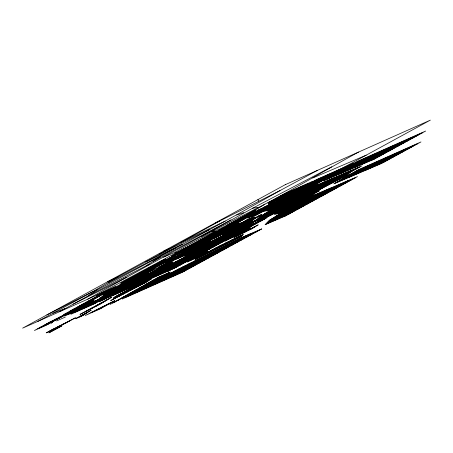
<?xml version="1.0" encoding="UTF-8"?>
<svg xmlns="http://www.w3.org/2000/svg" width="453" height="453" viewBox="0 0 453 453"><rect width="100%" height="100%" fill="white"/><g stroke="black" fill="none" stroke-linecap="round" stroke-linejoin="round"><path stroke-width="0.68" d="M96.614 295.226L174.994 253.397L175.815 251.942C204.739 234.484 236.585 222.389 264.994 204.127C296.613 187.519 327.202 169.099 358.578 152.061M174.994 253.397L245.107 218.329L249.586 213.737M37.899 321.353L92.667 291.743L118.777 276.381L145.741 261.93L220.016 220.86L280.045 190.56L317.564 170.311M59.785 311.613L88.584 295.611L97.248 289.852C158.595 257.536 219.637 224.609 280.045 190.56M88.584 295.611L146.846 265.452L160.215 256.777M87.74 299.173C142.265 268.074 197.746 238.674 252.61 208.216L331.738 166.812M201.596 244.971L219.898 234.546L161.608 265.622L157.021 268.561L167.978 263.102L201.596 244.971L194.665 248.023M161.619 269.643L152.248 274.948L169.439 265.554L161.2 269.829M284.937 202.468L277.927 206.296L278.55 207.389L292.202 200.662L307.27 192.531M316.488 188.425L293.057 201.07L257.497 221.143L262.808 219.326L266.443 217.508L349.552 173.714L281.336 204.014M191.421 255.985L193.029 255.118L160.86 270.945L170.181 265.99L169.547 266.347L195.498 253.788M153.391 261.262L230.883 219.948M201.262 236.823L264.994 204.127M107.922 283.023L175.498 248.029M46.846 314.92L93.131 291.409M73.188 304.15L126.897 277.123M159.382 254.224L209.428 229.609M180.951 242.451L225.26 221.075M145.741 261.93L182.531 244.122M107.735 281.658L118.777 276.381M282.361 195.096L308.969 183.255M314.088 180.979L350.922 164.592M355.973 162.338L422.423 132.774M279.376 196.727L305.775 184.977M310.9 182.701L348.029 166.177M353.085 163.929L419.438 134.405M276.392 198.357L302.581 186.704M307.706 184.422L345.135 167.769M350.192 165.521L416.454 136.036M273.408 199.988L299.393 188.425M304.512 186.143L342.247 169.36M347.298 167.106L413.47 137.667M270.424 201.613L296.2 190.147M301.319 187.87L339.354 170.945M344.405 168.697L410.486 139.298M268.708 202.684L293.006 191.868M298.131 189.592L336.46 172.536M341.517 170.288L407.502 140.928M268.844 202.921L289.812 193.595M294.937 191.313L333.182 174.297M339.059 171.681L404.518 142.559M268.98 203.165L286.624 195.317M291.743 193.035L329.32 176.319M336.958 172.921L401.534 144.184M269.122 203.408L280.515 198.335M288.555 194.756L325.458 178.34M334.852 174.162L398.549 145.815M269.258 203.646L274.19 201.455M285.673 196.342L321.596 180.356M332.745 175.396L395.565 147.446M252.519 211.398L254.631 210.458M283.142 197.768L317.734 182.378M330.639 176.636L392.581 149.077M163.788 251.036L169.348 248.567M249.535 213.029L254.773 210.696M280.611 199.201L313.872 184.399M320.243 181.562L322.162 180.713M328.533 177.876L389.597 150.707M246.551 214.654L254.909 210.939M278.08 200.628L310.011 186.421M316.381 183.584L320.056 181.953M326.426 179.116L386.613 152.338M243.567 216.285L254.008 211.642M264.569 206.942L270.124 204.467M275.549 202.055L306.149 188.442M312.519 185.605L317.949 183.193M324.325 180.356L383.629 153.969M240.583 217.916L249.461 213.969M258.244 210.056L267.593 205.9M273.017 203.488L302.287 190.464M308.663 187.627L315.843 184.428M338.742 174.241L380.645 155.594M237.599 219.546L244.914 216.291M253.493 212.474L265.062 207.327M270.486 204.915L298.425 192.48M304.801 189.648L313.736 185.668M355.412 167.123L377.66 157.225M234.614 221.177L240.367 218.618M248.946 214.801L262.53 208.754M267.955 206.341L294.563 194.501M300.939 191.67L311.63 186.908M372.089 160.011L374.676 158.856M231.63 222.808L235.82 220.939M244.399 217.123L259.999 210.186M265.424 207.768L290.701 196.523M297.077 193.686L308.742 188.499M228.646 224.439L231.273 223.267M239.852 219.45L257.468 211.613M262.893 209.201L286.84 198.544M293.216 195.707L305.792 190.113M310.832 187.87L317.921 184.716M235.311 221.777L254.937 213.04M260.362 210.628L282.978 200.566M289.354 197.729L302.842 191.727M307.881 189.484L334.597 177.599M230.764 224.099L252.406 214.473M257.831 212.055L279.116 202.587M285.492 199.75L299.892 193.34M304.931 191.098L351.273 170.481M226.217 226.426L249.875 215.9M255.299 213.488L275.254 204.603M281.63 201.772L296.942 194.954M301.987 192.712L359.756 167.01M222.298 228.471L247.344 217.327M252.768 214.915L271.392 206.625M277.768 203.793L293.991 196.568M299.037 194.326L356.771 168.635M219.495 230.022L244.813 218.759M250.237 216.341L267.53 208.646M273.906 205.809L291.047 198.188M296.086 195.945L353.787 170.266M216.687 231.574L242.281 220.186M247.967 217.655L263.669 210.668M270.045 207.831L288.097 199.801M293.136 197.559L350.803 171.897M213.884 233.119L239.75 221.613M250.9 216.653L259.767 212.706M266.183 209.852L285.147 201.415M290.186 199.173L347.819 173.527M211.081 234.671L236.976 223.148M264.637 210.843L282.196 203.029M287.236 200.787L344.835 175.158M208.272 236.223L233.386 225.05M265.679 210.685L279.246 204.643M284.286 202.4L341.851 176.789M205.469 237.774L225.888 228.691M266.715 210.52L276.296 206.257M202.667 239.326L217.825 232.576M231.919 226.307L235.854 224.558M267.751 210.362L273.346 207.876M278.385 205.634L346.403 175.419M356.007 171.143L417.728 143.68M192.836 243.997L194.762 243.142M199.864 240.871L209.762 236.466M228.391 228.182L238.788 223.556M246.126 220.288L250.22 218.465M275.435 207.248L343.516 177.004M353.119 172.735L414.744 145.311M189.852 245.628L191.953 244.694M197.055 242.423L201.704 240.356M225.169 229.914L238.125 224.15M243.657 221.687L251.256 218.306M273.176 208.556L329.914 183.306M278.754 206.121L297.44 197.808M307.168 193.482L340.622 178.595M350.226 174.32L411.76 146.942M186.868 247.259L189.15 246.245M221.947 231.653L235.656 225.549M241.183 223.091L252.293 218.148M271.477 209.609L326.93 184.937M278.889 206.364L294.246 199.535M303.98 195.203L337.74 180.181M347.581 175.804L408.776 148.573M183.884 248.89L186.347 247.791M208.703 237.848L211.262 236.709M218.725 233.386L233.182 226.953M238.725 224.484L253.329 217.989M269.784 210.668L323.946 186.568M279.031 206.608L289.648 201.879M300.786 196.925L333.861 182.208M345.475 177.044L405.792 150.203M180.9 250.52L183.539 249.343M200.639 241.738L204.824 239.875M215.509 235.118L230.401 228.493M236.302 225.866L251.155 219.258M258.408 216.03L260.458 215.118M268.091 211.727L320.962 188.199M279.167 206.845L283.323 204.994M297.593 198.646L329.999 184.229M343.368 178.278L402.808 151.834M177.916 252.145L179.926 251.256M192.582 245.622L198.391 243.04M212.304 236.851L226.97 230.322M233.873 227.247L247.383 221.24M253.521 218.51L258.765 216.177M266.398 212.78L317.978 189.83M294.399 200.368L326.137 186.251M341.262 179.518L399.823 153.459M184.518 249.512L191.959 246.206M209.105 238.572L223.544 232.151M231.449 228.635L243.612 223.221M249.75 220.492L257.072 217.23M264.699 213.839L314.994 191.46M291.658 201.891L322.276 188.272M339.155 180.758L396.839 155.09M178.482 252.502L185.52 249.371M205.911 240.294L220.113 233.98M229.025 230.016L239.835 225.203M245.973 222.468L255.379 218.289M263.006 214.892L312.009 193.091M289.127 203.323L318.414 190.294M337.049 181.998L393.855 156.721M174.954 254.371L179.088 252.536M195.232 245.35L197.593 244.303M202.718 242.021L216.687 235.803M226.596 231.398L236.064 227.185M242.202 224.45L253.68 219.343M261.313 215.951L314.552 192.31M334.948 183.239L390.871 158.352M188.793 248.516L194.399 246.024M199.524 243.742L213.255 237.632M224.173 232.78L232.293 229.167M238.431 226.432L251.987 220.401M259.977 216.845L310.69 194.331M348.317 177.587L387.893 159.983M182.361 251.681L191.206 247.746M196.33 245.469L209.83 239.461M221.744 234.161L228.516 231.143M234.654 228.414L249.139 221.97M249.376 221.913L251.947 220.77M259.456 217.378L306.828 196.353M364.993 170.475L384.908 161.613M160.011 261.93L162.027 261.03M175.923 254.846L186.126 250.311M193.137 247.191L206.398 241.29M211.811 238.884L213.703 238.04M219.32 235.543L224.745 233.125M230.883 230.396L242.938 225.033M246.392 223.544L249.144 222.321M258.935 217.916L302.966 198.374M157.027 263.561L159.575 262.429M169.49 258.012L178.414 254.042M189.937 248.918L202.967 243.119M208.38 240.707L211.279 239.422M216.891 236.925L220.973 235.107M227.112 232.378L236.738 228.091M258.414 218.448L299.105 200.396M311.211 195.005L314.41 193.584M154.043 265.186L157.095 263.833M163.052 261.183L170.702 257.78M187.032 250.509L199.541 244.948M204.954 242.536L208.85 240.803M224.042 234.042L230.537 231.155M256.353 219.716L295.243 202.417M307.349 197.027L312.31 194.824M151.059 266.817L154.575 265.254M160.017 262.836L162.989 261.511M184.292 252.032L196.109 246.772M201.523 244.365L206.426 242.185M239.495 227.474L245.322 224.881M251.806 222.044L291.381 204.433M303.487 199.048L310.016 196.143M148.074 268.448L152.055 266.681M181.851 253.42L192.684 248.601M198.097 246.194L203.997 243.567M233.295 230.532L244.801 225.413M256.851 220.05L288.136 206.132M247.259 224.371L258.572 219.337M268.878 214.75L287.519 206.455M299.626 201.07L307.066 197.757M145.09 270.079L149.535 268.102M169.173 259.365L171.194 258.465M179.484 254.779L189.252 250.43M227.089 233.595L244.28 225.945M256.33 220.583L285.152 207.757M242.712 226.693L256.041 220.764M266.347 216.177L283.657 208.476M295.764 203.091L304.116 199.371M142.106 271.709L147.015 269.529M161.461 263.097L167.049 260.611M177.112 256.132L185.826 252.259M191.234 249.852L198.476 246.63M205.617 243.454L209.518 241.715M220.888 236.653L243.759 226.483M256.16 220.962L282.168 209.388M238.165 229.02L253.504 222.191M263.816 217.61L279.795 210.498M291.902 205.113L301.171 200.985M310.747 196.727L315.43 194.643M139.122 273.34L143.918 271.205M153.754 266.828L162.904 262.757M174.745 257.491L182.395 254.088M187.808 251.675L195.271 248.357M200.402 246.075L210.028 241.794M215.152 239.512L243.238 227.015M274.388 213.153L279.184 211.019M233.618 231.347L250.973 223.623M261.285 219.037L275.934 212.519M288.04 207.129L298.221 202.604M307.797 198.34L332.106 187.525M136.138 274.971L140.589 272.989M146.042 270.566L158.765 264.903M172.372 258.85L178.963 255.917M184.377 253.504L192.066 250.084M197.202 247.802L206.828 243.516M211.959 241.234L242.717 227.548M229.071 233.669L248.442 225.05M258.754 220.464L272.072 214.541M284.178 209.15L295.271 204.218M304.846 199.954L348.782 180.407M133.154 276.602L137.259 274.773M142.525 272.429L154.62 267.049M161.829 263.844L164.275 262.757M170.073 260.175L175.538 257.74M180.951 255.333L188.867 251.811M193.997 249.529L203.635 245.243M208.759 242.961L238.085 229.909M215.69 239.926L219.252 238.34M225.334 235.639L245.911 226.477M260.622 219.931L268.21 216.557M280.316 211.172L292.321 205.832M301.896 201.568L355.067 177.916M130.17 278.227L133.935 276.557M139.196 274.212L150.475 269.195M157.684 265.99L161.902 264.11M168.646 261.109L172.106 259.569M177.519 257.162L185.662 253.538M190.792 251.256L200.441 246.964M205.566 244.682L243.38 227.91M276.455 213.193L289.371 207.446M298.946 203.187L352.083 179.541M127.185 279.858L130.606 278.34M135.872 275.996L146.33 271.341M153.539 268.136L158.539 265.911M174.094 258.991L182.457 255.266M187.587 252.984L197.242 248.686M202.372 246.409L252.887 223.929M275.503 213.918L286.421 209.06M295.996 204.801L349.099 181.172M124.201 281.489L127.276 280.124M132.542 277.78L142.185 273.487M149.394 270.282L154.773 267.887M170.662 260.82L179.252 256.993M184.388 254.711L194.048 250.413M199.173 248.131L264.263 219.173M276.54 213.759L283.47 210.673M293.046 206.415L346.115 182.802M129.213 279.563L138.04 275.634M145.249 272.429L151.008 269.869M167.231 262.644L176.053 258.725M181.183 256.438L190.855 252.134M195.979 249.858L227.089 236.064M228.352 235.452L261.279 220.798M277.576 213.601L280.52 212.293M290.096 208.029L343.131 184.433M126.455 281.092L133.895 277.78M141.104 274.575L147.236 271.845M163.805 264.473L172.848 260.452M177.978 258.165L187.655 253.861M192.785 251.579L210.753 243.584M211.308 243.386L219.026 239.954M222.882 238.187L258.295 222.429M287.151 209.643L340.146 186.064M124.649 282.196L129.751 279.926M136.959 276.721L143.471 273.822M149.592 271.098L152.955 269.603M161.342 265.871L169.643 262.179M189.586 253.306L205.283 246.319M208.505 244.937L210.968 243.844M217.417 240.922L255.311 224.059M284.201 211.257L337.162 187.695M122.837 283.306L125.606 282.072M132.82 278.867L139.705 275.803M145.826 273.08L151.529 270.537M159.796 266.862L165.945 264.127M186.393 255.028L199.818 249.054M211.947 243.657L252.327 225.69M281.845 212.61L334.178 189.326M186.075 255.475L194.348 251.789M206.483 246.392L249.343 227.321M193.204 252.349L195.662 251.256M231.03 235.52L233.216 234.546M280.152 213.663L331.194 190.956M106.296 291.268L111.965 288.748M124.53 283.159L132.174 279.756M138.295 277.032L148.561 272.468M185.849 255.877L188.884 254.524M201.013 249.127L246.358 228.952M190.402 253.901L192.678 252.887M213.975 243.408L218.556 241.37M227.808 237.259L236.143 233.544M278.459 214.722L328.21 192.582M103.312 292.898L110.153 289.858M120.385 285.305L128.409 281.732M134.53 279.014L147.021 273.453M160.724 267.355L163.001 266.341M195.549 251.862L243.374 230.583M187.593 255.452L189.694 254.518M207.542 246.579L217.242 242.259M224.586 238.991L234.241 234.699M244.796 229.999L248.516 228.346M276.76 215.775L325.226 194.212M100.328 294.529L108.346 290.962M116.24 287.451L124.643 283.714M130.764 280.99L144.484 274.886M156.551 269.518L172.146 262.576M190.079 254.597L240.39 232.213M184.784 257.004L186.71 256.149M201.104 249.745L214.586 243.742M221.364 240.724L231.511 236.211M242.372 231.381L249.558 228.182M275.067 216.834L322.242 195.843M97.344 296.16L106.54 292.072M112.446 289.444L120.877 285.69M126.999 282.966L140.322 277.038M153.12 271.347L171.919 262.983M184.614 257.332L237.412 233.839M194.671 252.91L206.528 247.632M218.153 242.463L228.08 238.04M239.943 232.763L248.165 229.105M273.374 217.887L319.257 197.474M94.366 297.791L104.45 293.301M109.966 290.849L117.112 287.666M123.233 284.943L136.155 279.195M150.515 272.808L171.687 263.386M179.145 260.067L234.428 235.469M188.233 256.075L198.465 251.523M214.954 244.184L224.654 239.869M237.519 234.144L244.394 231.087M271.681 218.946L316.273 199.105M91.381 299.422L101.97 294.71M107.486 292.253L113.346 289.648M119.467 286.925L131.993 281.347M139.264 278.114L142.599 276.63M147.91 274.269L169.037 264.869M174.416 262.474L231.443 237.1M181.8 259.241L190.407 255.413M211.761 245.905L221.223 241.698M235.096 235.526L240.617 233.069M252.281 227.876L255.486 226.455M269.982 219.999L313.289 200.736M88.397 301.052L99.49 296.115M105.005 293.657L109.581 291.624M115.702 288.901L127.831 283.504M135.102 280.271L139.994 278.091M145.305 275.73L165.628 266.687M171.008 264.292L228.459 238.731M232.666 236.908L236.845 235.05M248.51 229.858L253.793 227.508M269.461 220.537L310.305 202.366M85.413 302.683L97.01 297.519M111.936 290.877L123.663 285.662M130.934 282.423L137.384 279.552M142.701 277.191L162.225 268.504M167.599 266.109L225.475 240.362M230.243 238.289L233.074 237.032M244.733 231.84L252.061 228.584M268.94 221.07L307.321 203.997M82.429 304.308L93.108 299.558M108.171 292.859L119.501 287.814M126.772 284.58L134.779 281.019M140.09 278.652L158.816 270.322M164.196 267.927L222.491 241.993M240.962 233.822L245.86 231.642M268.419 221.602L304.337 205.622M79.445 305.939L88.307 301.998M105.368 294.405L115.334 289.971M122.61 286.732L132.174 282.479M137.486 280.113L155.407 272.14M160.787 269.75L219.507 243.623M237.191 235.803L239.66 234.705M267.899 222.14L301.353 207.253M76.461 307.57L83.511 304.433M103.992 295.322L111.172 292.123M118.443 288.889L128.488 284.422M134.886 281.573L151.998 273.957M157.378 271.568L216.523 245.249M267.378 222.672L298.368 208.884M73.477 309.201L78.709 306.874M102.616 296.234L107.01 294.28M114.281 291.047L123.295 287.032M132.327 283.012L148.59 275.781M153.969 273.386L213.539 246.879M266.857 223.204L295.384 210.515M70.492 310.832L73.913 309.308M88.663 302.746L92.491 301.041M110.119 293.199L118.103 289.648M129.773 284.456L145.181 277.598M150.56 275.203L210.554 248.51M266.336 223.742L292.4 212.146M78.624 307.513L80.589 306.641M85.634 304.393L91.115 301.953M105.951 295.356L112.91 292.259M127.214 285.894L141.772 279.416M147.151 277.021L207.57 250.141M187.972 258.912L193.788 256.324M265.815 224.275L289.416 213.776M73.822 309.954L77.559 308.289M82.605 306.047L89.745 302.87M101.789 297.508L107.718 294.869M124.66 287.332L138.369 281.234M143.743 278.844L204.586 251.772M185.605 260.265L190.362 258.153M200.645 253.572L202.587 252.712M237.457 237.196L242.4 234.999M283.957 216.506L286.432 215.407M69.026 312.389L74.53 309.943M79.575 307.695L88.369 303.782M97.627 299.665L102.525 297.485M113.556 292.576L116.715 291.171M122.1 288.776L134.96 283.051M140.339 280.662L201.602 253.403M183.233 261.624L186.93 259.977M197.214 255.401L199.711 254.292M231.256 240.26L241.879 235.532M64.224 314.829L71.5 311.59M76.54 309.348L86.993 304.699M93.46 301.823L97.333 300.096M108.363 295.186L114.162 292.61M119.547 290.214L131.551 284.875M136.931 282.479L198.618 255.033M180.866 262.978L183.505 261.806M193.788 257.23L196.506 256.019M225.056 243.318L241.358 236.064M59.422 317.264L68.471 313.244M73.511 310.996L85.277 305.764M103.171 297.802L111.602 294.048M116.987 291.653L128.142 286.692M133.522 284.297L195.634 256.664M190.356 259.059L193.301 257.751M203.527 253.199L206.806 251.738M218.856 246.381L240.837 236.602M54.626 319.705L65.436 314.892M70.481 312.649L82.52 307.293M97.984 300.413L109.048 295.492M114.428 293.097L124.734 288.51M130.113 286.115L192.65 258.289M151.596 276.607L154.92 275.13M186.93 260.888L190.101 259.478M199.847 255.141L204.875 252.904M214.609 248.572L236.172 238.974M49.824 322.14L62.406 316.545M67.452 314.297L79.762 308.821M92.791 303.023L106.489 296.93M111.874 294.535L121.325 290.328M126.704 287.932L189.665 259.92M145.113 279.795L150.775 277.276M183.499 262.717L186.896 261.205M196.647 256.868L201.676 254.626M211.415 250.294L230.702 241.709M46.619 323.872L59.377 318.193M66.602 314.982L77.004 310.35M87.599 305.639L103.935 298.368M109.315 295.973L117.916 292.145M123.295 289.756L186.681 261.551M193.442 258.595L198.482 256.353M208.221 252.021L225.237 244.444M43.635 325.503L56.348 319.846M82.406 308.25L101.376 299.812M106.761 297.411L114.507 293.963M119.886 291.573L183.697 263.182M190.237 260.322L195.288 258.074M205.022 253.742L219.767 247.179M40.651 327.134L52.865 321.698M77.214 310.86L98.816 301.251M104.201 298.855L111.104 295.786M116.483 293.391L180.713 264.812M201.828 255.469L214.303 249.914M237.349 239.66L250.401 233.856M37.667 328.765L49.303 323.584M73.76 312.7L96.263 302.689M101.648 300.294L107.695 297.604M113.074 295.209L177.729 266.443M198.635 257.191L208.833 252.649M231.885 242.395L259.575 230.073M196.036 258.652L203.369 255.384M226.415 245.13L256.591 231.704M56.597 320.945L65.345 317.049M195.804 259.054L197.899 258.119M220.951 247.865L253.606 233.335M215.481 250.6L250.622 234.965M144.592 282.446L148.369 280.764M210.016 253.335L247.638 236.596M127.174 290.498L129.201 289.597M140.826 284.422L146.897 281.721M204.552 256.07L244.654 238.227M106.144 300.158L108.624 299.054M123.029 292.644L125.436 291.573M137.061 286.398L144.756 282.978M199.082 258.805L241.67 239.858M103.159 301.789L106.817 300.163M118.884 294.79L121.67 293.555M133.295 288.38L140.594 285.13M193.618 261.54L238.686 241.489M100.175 303.419L105.005 301.268M115.991 296.381L117.899 295.532M129.53 290.356L136.427 287.287M156.449 278.38L169.275 272.672M188.148 264.275L235.702 243.114M97.191 305.05L103.035 302.451M125.764 292.332L132.265 289.444M153.844 279.841L169.043 273.08M182.684 267.01L232.717 244.745M94.207 306.681L100.555 303.855M121.999 294.314L128.097 291.596M151.24 281.302L166.755 274.399M177.214 269.745L229.733 246.375M91.223 308.306L97.174 305.662M118.233 296.29L123.935 293.754M148.635 282.763L163.346 276.217M173.567 271.67L226.749 248.006M88.239 309.937L92.372 308.097M114.467 298.267L119.773 295.905M146.025 284.224L159.937 278.034M170.158 273.487L223.765 249.637M85.255 311.568L87.571 310.537M112.848 299.291L115.606 298.063M143.42 285.684L156.528 279.858M166.749 275.305L220.781 251.268M140.849 287.134L153.12 281.675M163.34 277.128L217.797 252.899M138.295 288.572L149.711 283.493M159.932 278.946L214.813 254.529M135.736 290.011L146.308 285.311M156.523 280.764L211.828 256.155M133.182 291.455L142.899 287.128M153.12 282.581L208.844 257.785M130.623 292.893L139.49 288.946M149.711 284.399L205.86 259.416M85.385 313.323L87.973 312.174M128.069 294.331L136.081 290.769M146.302 286.222L202.876 261.047M82.355 314.977L86.602 313.085M125.509 295.775L132.672 292.587M142.893 288.04L199.892 262.678M67.248 321.998L69.745 320.888M79.326 316.624L85.226 314.003M122.956 297.213L129.264 294.405M139.484 289.858L196.908 264.309M62.452 324.439L66.716 322.542M76.297 318.278L83.748 314.96M106.489 304.841L110.17 303.204M120.396 298.652L125.855 296.222M136.076 291.675L193.924 265.939M57.65 326.873L63.68 324.189M101.296 307.451L107.61 304.643M117.842 300.096L122.452 298.04M132.667 293.493L190.94 267.57M52.848 329.314L60.651 325.843M96.104 310.067L105.051 306.086M115.283 301.534L119.043 299.863M129.264 295.311L187.955 269.195M49.445 331.132L57.423 327.576M90.911 312.678L102.497 307.525M112.729 302.972L115.634 301.681M125.855 297.134L184.971 270.826M215.356 222.87L220.016 220.86M245.107 218.329L270.492 207.451M312.791 177.961L366.234 155.153M163.516 257.179L175.815 251.942M92.667 291.743L97.248 289.852M146.846 265.452L149.807 264.269M53.114 313.289L65.713 308.278M236.625 215.062L243.85 212.593M212.146 231.489L214.869 230.871M252.61 208.216L258.08 207.372M257.938 199.609L258.759 201.047M172.95 262.032L172.327 263.136L104.552 299.303L98.822 301.851C123.697 288.94 146.919 272.632 172.95 262.032M170.085 272.117L169.654 272.876L109.898 304.535L158.697 277.089L170.085 272.117M185.6 255.43L185 256.5L243.227 227.372L246.579 223.935L215.917 239.071L185.6 255.43M195.385 258.918L195 259.609L241.353 236.421L243.578 234.139L216.97 247.276L195.385 258.918M179.966 260.181L179.575 260.673L216.24 242.904L224.116 238.459L179.966 260.181M259.433 217.055L255.101 221.494L278.063 211.659L361.879 165.877L312.344 187.015L273.544 208.255L259.433 217.055M269.28 220.373L265.096 224.665L285.633 215.866L357.519 176.596L311.896 196.07L282.094 212.383L269.28 220.373M94.179 300.016L86.574 305.073L73.42 312.366L64.275 316.007L94.179 300.016M105.407 294.286L99.62 298.131L146.495 273.872L155.877 267.774L105.407 294.286M91.115 310.18L81.042 316.488L75.436 318.719L91.115 310.18M113.567 298.714L110.651 300.656L146.138 282.287L151.545 278.771L113.567 298.714M169.541 260.435L165.266 263.244L240.532 222.819L234.694 224.813L228.901 227.876L188.482 249.677L169.541 260.435M178.861 264.088L177.134 265.226L237.213 233.046L232.548 234.682L194.428 255.237L178.861 264.088M169.83 269.982L167.197 271.664L208.907 249.144L169.83 269.982M261.557 214.501L250.968 221.104L224.546 234.15L223.035 234.49L261.557 214.501M258.125 224.875L252.349 228.476L233.924 237.491L258.125 224.875M216.245 239.643L212.389 241.851L220.724 237.542L181.376 259.037L216.245 239.643M115.158 286.851L96.115 298.063L63.42 314.665L108.578 289.999L115.158 286.851M126.653 280.911L119.773 285.124L175.577 256.222L146.07 270.509L126.653 280.911M111.546 297.327L99.099 304.71L79.994 314.416L111.546 297.327M134.53 285.441L131.625 287.219L160.815 272.106L146.398 279.082L134.53 285.441M325.537 178.771L311.97 186.755L271.483 208.918L267.87 210.617L263.346 211.308L325.537 178.771M339.739 171.234L323.295 180.911L373.833 159.343L425.656 131.036L358.617 160.866L339.739 171.234M319.337 190.73L277.978 213.708L274.088 214.405L319.337 190.73M347.74 175.662L333.804 183.867L381.432 163.533L420.967 141.942L358.651 169.665L347.74 175.662M60.623 326.46L48.879 332.853L61.801 325.934L60.623 326.46M168.686 260.265L161.478 264.393L105.928 293.567L102.893 294.824L112.814 289.201L168.686 260.265M239.025 224.28L213.159 239.014L254.473 217.542L249.999 218.227L239.025 224.28M247.168 228.618L225.062 241.206L250.866 227.712L247.168 228.618M165.487 259.105L146.585 269.801L120.713 283.368L165.487 259.105M175.045 254.286L171.455 256.324L218.023 233.306L175.045 254.286M117.706 295.373L113.601 297.7L156.308 275.384L117.706 295.373M162.276 261.523L157.644 264.139L189.014 248.952L201.228 242.361L162.276 261.523M274.807 201.857L232.519 225.532L193.567 244.326L223.335 227.87L274.807 201.857M120.849 288.872L93.975 304.008L70.889 314.28L120.849 288.872M286.551 195.815L247.061 218.103L253.329 215.962L259.529 212.859L334.778 173.488L354.065 162.887L317.026 179.371L286.551 195.815M269.575 213.159L239.637 230.056L206.183 246.194L226.653 234.881L269.575 213.159M114.802 300.628L100.209 308.844L85.17 315.537L114.802 300.628M146.166 274.66L130.64 283.368L87.282 305.186L146.166 274.66M215.877 231.5L175.566 253.408L215.877 231.5M285.248 184.688L22.65 328.136L167.752 263.572L430.35 120.13L285.248 184.688M49.349 322.355L34.428 330.503L46.019 325.345L85.458 304.014L49.349 322.355M255.232 209.886L226.862 225.384L255.747 210.781L255.232 209.886M285.09 193.578L267.933 202.95L268.657 204.218L286.12 195.611L312.417 181.421L285.09 193.578M51.852 329.79L46.206 332.87L54.145 329.342L75.515 317.768L51.852 329.79M252.531 220.169L239.586 227.236L252.729 220.515L252.531 220.169M266.109 218.187L174.994 267.961L109.394 297.151L175.934 261.641L243.046 228.069L266.109 218.187M261.726 228.924L182.242 272.344L122.174 299.071L176.868 269.886L240.985 237.808L261.726 228.924M202.095 245.135L175.322 259.575L183.776 255.979L211.421 241.064L209.541 241.489L202.095 245.135M202.927 253.454L187.123 261.976L191.738 260.011L207.967 251.256L202.927 253.454M51.534 322.859L51.115 323.08L52.288 322.559L51.534 322.859"/></g></svg>
